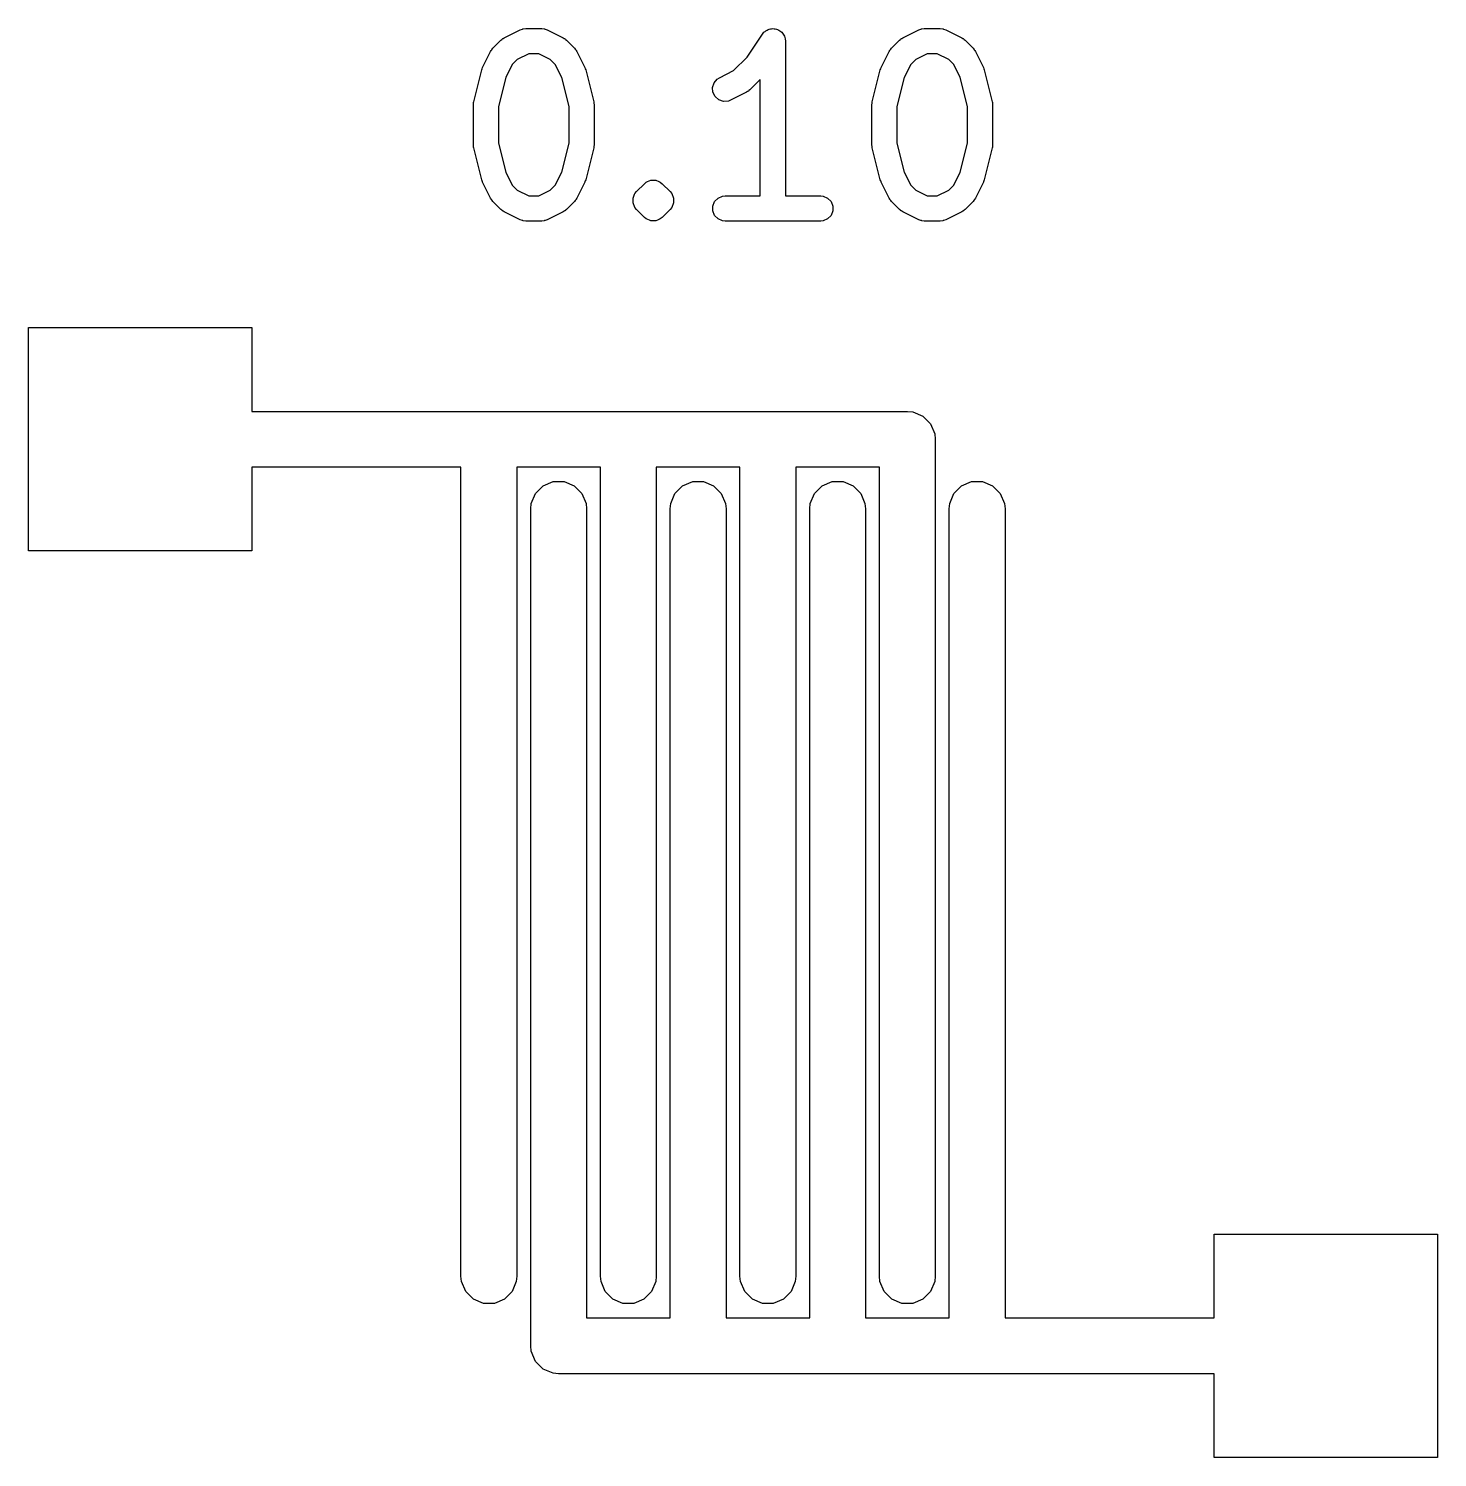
# Model space of a CAD drawing. Header units: millimetres. Extents: x 100 to 200, y -130 to -50.
# Drawn here: x 151.7 to 161.8, y -69.3 to -59.06 of the extents above; entities that cross this region are included whole.
import ezdxf

# ---------------------------------------------------------------- set-up
doc = ezdxf.new("R2010")
doc.units = ezdxf.units.MM
doc.layers.add('BLACK', color=250, linetype='CONTINUOUS')

msp = doc.modelspace()

# ---------------------------------------------------------------- linework, layer by layer
at = {"layer": 'BLACK', "linetype": 'CONTINUOUS'}
for p, q in [((155.10975, -59.122427), (155.224036, -59.065284)), ((155.224036, -59.065284), (155.240513, -59.058978)), ((155.240513, -59.058978), (155.243738, -59.058748)), ((155.243738, -59.058748), (155.246727, -59.057511)), ((155.246727, -59.057511), (155.264285, -59.055782)), ((155.264285, -59.055782), (155.378571, -59.055782)), ((155.378571, -59.055782), (155.396129, -59.057511)), ((155.396129, -59.057511), (155.399117, -59.058748)), ((155.399117, -59.058748), (155.402343, -59.058978)), ((155.402343, -59.058978), (155.41882, -59.065284)), ((155.41882, -59.065284), (155.533107, -59.122427)), ((156.851484, -59.259875), (156.960829, -59.095859)), ((156.960829, -59.095859), (156.96087, -59.095807)), ((156.96087, -59.095807), (156.960882, -59.095781)), ((156.960882, -59.095781), (156.960942, -59.09572)), ((156.960942, -59.09572), (156.972008, -59.082209)), ((156.972008, -59.082209), (156.979412, -59.07725)), ((156.979412, -59.07725), (156.985713, -59.07095)), ((156.985713, -59.07095), (156.993859, -59.067575)), ((156.993859, -59.067575), (157.001186, -59.062669)), ((157.001186, -59.062669), (157.009922, -59.060921)), ((157.009922, -59.060921), (157.018156, -59.057511)), ((157.018156, -59.057511), (157.026975, -59.057511)), ((157.026975, -59.057511), (157.03562, -59.055782)), ((157.03562, -59.055782), (157.04436, -59.057511)), ((157.04436, -59.057511), (157.053272, -59.057511)), ((157.053272, -59.057511), (157.061419, -59.060885)), ((157.061419, -59.060885), (157.070069, -59.062597)), ((157.070069, -59.062597), (157.077484, -59.06754)), ((157.077484, -59.06754), (157.085715, -59.07095)), ((157.085715, -59.07095), (157.091948, -59.077183)), ((157.091948, -59.077183), (157.099287, -59.082076)), ((157.099287, -59.082076), (157.104245, -59.08948)), ((157.104245, -59.08948), (157.110546, -59.095781)), ((157.110546, -59.095781), (157.11392, -59.103927)), ((157.11392, -59.103927), (157.118827, -59.111254)), ((157.966893, -59.122427), (158.081179, -59.065284)), ((158.081179, -59.065284), (158.097656, -59.058978)), ((158.097656, -59.058978), (158.100881, -59.058748)), ((158.100881, -59.058748), (158.10387, -59.057511)), ((158.10387, -59.057511), (158.121428, -59.055782)), ((158.121428, -59.055782), (158.235714, -59.055782)), ((158.235714, -59.055782), (158.253272, -59.057511)), ((158.253272, -59.057511), (158.25626, -59.058748)), ((158.25626, -59.058748), (158.259486, -59.058978)), ((158.259486, -59.058978), (158.275963, -59.065284)), ((158.275963, -59.065284), (158.39025, -59.122427)), ((155.017116, -59.212259), (155.018025, -59.210066)), ((155.018025, -59.210066), (155.020051, -59.207596)), ((155.020051, -59.207596), (155.021757, -59.204887)), ((155.021757, -59.204887), (155.023554, -59.203328)), ((155.023554, -59.203328), (155.029217, -59.196428)), ((155.029217, -59.196428), (155.08636, -59.139286)), ((155.08636, -59.139286), (155.093259, -59.133623)), ((155.093259, -59.133623), (155.094819, -59.131825)), ((155.094819, -59.131825), (155.097529, -59.130118)), ((155.097529, -59.130118), (155.099998, -59.128093)), ((155.099998, -59.128093), (155.102191, -59.127184)), ((155.102191, -59.127184), (155.10975, -59.122427)), ((155.533107, -59.122427), (155.540665, -59.127184)), ((155.540665, -59.127184), (155.542859, -59.128093)), ((155.542859, -59.128093), (155.545328, -59.130119)), ((155.545328, -59.130119), (155.548038, -59.131825)), ((155.548038, -59.131825), (155.549596, -59.133622)), ((155.549596, -59.133622), (155.556497, -59.139285)), ((155.556497, -59.139285), (155.613639, -59.196428)), ((155.613639, -59.196428), (155.619303, -59.20333)), ((155.619303, -59.20333), (155.6211, -59.204888)), ((155.6211, -59.204888), (155.622804, -59.207595)), ((155.622804, -59.207595), (155.624832, -59.210066)), ((155.624832, -59.210066), (155.62574, -59.21226)), ((157.118827, -59.111254), (157.120574, -59.11999)), ((157.120574, -59.11999), (157.123985, -59.128224)), ((157.123985, -59.128224), (157.125695, -59.145596)), ((157.125695, -59.145596), (157.125714, -59.145688)), ((157.125714, -59.145688), (157.125707, -59.145719)), ((157.125707, -59.145719), (157.125714, -59.145782)), ((157.125714, -59.145782), (157.125714, -60.255782)), ((157.874259, -59.212259), (157.875168, -59.210066)), ((157.875168, -59.210066), (157.877194, -59.207596)), ((157.877194, -59.207596), (157.8789, -59.204887)), ((157.8789, -59.204887), (157.880697, -59.203328)), ((157.880697, -59.203328), (157.88636, -59.196428)), ((157.88636, -59.196428), (157.943503, -59.139286)), ((157.943503, -59.139286), (157.950402, -59.133623)), ((157.950402, -59.133623), (157.951962, -59.131825)), ((157.951962, -59.131825), (157.954672, -59.130118)), ((157.954672, -59.130118), (157.957141, -59.128093)), ((157.957141, -59.128093), (157.959334, -59.127184)), ((157.959334, -59.127184), (157.966893, -59.122427)), ((158.39025, -59.122427), (158.397808, -59.127184)), ((158.397808, -59.127184), (158.400002, -59.128093)), ((158.400002, -59.128093), (158.402471, -59.130119)), ((158.402471, -59.130119), (158.405181, -59.131825)), ((158.405181, -59.131825), (158.406739, -59.133622)), ((158.406739, -59.133622), (158.41364, -59.139285)), ((158.41364, -59.139285), (158.470782, -59.196428)), ((158.470782, -59.196428), (158.476446, -59.20333)), ((158.476446, -59.20333), (158.478243, -59.204888)), ((158.478243, -59.204888), (158.479947, -59.207595)), ((158.479947, -59.207595), (158.481975, -59.210066)), ((158.481975, -59.210066), (158.482883, -59.21226)), ((154.955216, -59.334105), (155.012359, -59.219818)), ((155.012359, -59.219818), (155.017116, -59.212259)), ((155.166823, -59.31338), (155.120631, -59.405764)), ((155.203312, -59.276891), (155.166823, -59.31338)), ((155.285531, -59.235782), (155.203312, -59.276891)), ((155.357326, -59.235782), (155.285531, -59.235782)), ((155.439544, -59.276891), (155.357326, -59.235782)), ((155.476032, -59.313379), (155.439544, -59.276891)), ((155.522224, -59.405765), (155.476032, -59.313379)), ((155.62574, -59.21226), (155.630499, -59.219819)), ((155.630499, -59.219819), (155.687641, -59.334105)), ((156.753831, -59.357529), (156.851484, -59.259875)), ((157.812359, -59.334105), (157.869502, -59.219818)), ((157.869502, -59.219818), (157.874259, -59.212259)), ((158.023966, -59.31338), (157.977774, -59.405764)), ((158.060455, -59.276891), (158.023966, -59.31338)), ((158.142674, -59.235782), (158.060455, -59.276891)), ((158.214469, -59.235782), (158.142674, -59.235782)), ((158.296687, -59.276891), (158.214469, -59.235782)), ((158.333175, -59.313379), (158.296687, -59.276891)), ((158.379367, -59.405765), (158.333175, -59.313379)), ((158.482883, -59.21226), (158.487642, -59.219819)), ((158.487642, -59.219819), (158.544784, -59.334105)), ((154.891258, -59.581097), (154.948401, -59.352525)), ((154.948401, -59.352525), (154.948864, -59.351229)), ((154.948864, -59.351229), (154.94891, -59.350582)), ((154.94891, -59.350582), (154.951697, -59.343297)), ((154.951697, -59.343297), (154.954337, -59.335911)), ((154.954337, -59.335911), (154.954725, -59.335386)), ((154.954725, -59.335386), (154.955216, -59.334105)), ((155.120631, -59.405764), (155.068571, -59.614005)), ((155.574285, -59.614006), (155.522224, -59.405765)), ((155.687641, -59.334105), (155.688132, -59.335389)), ((155.688132, -59.335389), (155.688519, -59.335911)), ((155.688519, -59.335911), (155.691152, -59.343282)), ((155.691152, -59.343282), (155.693946, -59.350583)), ((155.693946, -59.350583), (155.693991, -59.351229)), ((155.693991, -59.351229), (155.694455, -59.352526)), ((155.694455, -59.352526), (155.751598, -59.581097)), ((156.637677, -59.41754), (156.652608, -59.408142)), ((156.652608, -59.408142), (156.753831, -59.357529)), ((157.748401, -59.581097), (157.805544, -59.352525)), ((157.805544, -59.352525), (157.806007, -59.351229)), ((157.806007, -59.351229), (157.806053, -59.350582)), ((157.806053, -59.350582), (157.80884, -59.343297)), ((157.80884, -59.343297), (157.81148, -59.335911)), ((157.81148, -59.335911), (157.811868, -59.335386)), ((157.811868, -59.335386), (157.812359, -59.334105)), ((157.977774, -59.405764), (157.925714, -59.614005)), ((158.431428, -59.614006), (158.379367, -59.405765)), ((158.544784, -59.334105), (158.545275, -59.335389)), ((158.545275, -59.335389), (158.545662, -59.335911)), ((158.545662, -59.335911), (158.548295, -59.343282)), ((158.548295, -59.343282), (158.551089, -59.350583)), ((158.551089, -59.350583), (158.551134, -59.351229)), ((158.551134, -59.351229), (158.551598, -59.352526)), ((158.551598, -59.352526), (158.608741, -59.581097)), ((156.603564, -59.477384), (156.614669, -59.444069)), ((156.606053, -59.512412), (156.603564, -59.477384)), ((156.621757, -59.54382), (156.606053, -59.512412)), ((156.614669, -59.444069), (156.637677, -59.41754)), ((156.847393, -59.511995), (156.733106, -59.569138)), ((156.854951, -59.507237), (156.847393, -59.511995)), ((156.857145, -59.506329), (156.854951, -59.507237)), ((156.859613, -59.504303), (156.857145, -59.506329)), ((156.862324, -59.502597), (156.859613, -59.504303)), ((156.863883, -59.500798), (156.862324, -59.502597)), ((156.870783, -59.495136), (156.863883, -59.500798)), ((156.945714, -59.420204), (156.870783, -59.495136)), ((156.945714, -60.255782), (156.945714, -59.420204)), ((154.888571, -59.602925), (154.888872, -59.599863)), ((154.888571, -59.88864), (154.888571, -59.602925)), ((154.888677, -59.59855), (154.889649, -59.591975)), ((154.888872, -59.599863), (154.888677, -59.59855)), ((154.889649, -59.591975), (154.8903, -59.585367)), ((154.8903, -59.585367), (154.890807, -59.584141)), ((154.890807, -59.584141), (154.891258, -59.581097)), ((155.068571, -59.614005), (155.068571, -59.877559)), ((155.574285, -59.877559), (155.574285, -59.614006)), ((155.751598, -59.581097), (155.752048, -59.584141)), ((155.752048, -59.584141), (155.752556, -59.585367)), ((155.752556, -59.585367), (155.753206, -59.591975)), ((155.753206, -59.591975), (155.754179, -59.59855)), ((155.754179, -59.59855), (155.753983, -59.599863)), ((155.753983, -59.599863), (155.754285, -59.602925)), ((155.754285, -59.602925), (155.754285, -59.88864)), ((156.648286, -59.566828), (156.621757, -59.54382)), ((156.681601, -59.577933), (156.648286, -59.566828)), ((156.716629, -59.575444), (156.681601, -59.577933)), ((156.733106, -59.569138), (156.716629, -59.575444)), ((157.745714, -59.602925), (157.746015, -59.599863)), ((157.745714, -59.88864), (157.745714, -59.602925)), ((157.74582, -59.59855), (157.746792, -59.591975)), ((157.746015, -59.599863), (157.74582, -59.59855)), ((157.746792, -59.591975), (157.747443, -59.585367)), ((157.747443, -59.585367), (157.74795, -59.584141)), ((157.74795, -59.584141), (157.748401, -59.581097)), ((157.925714, -59.614005), (157.925714, -59.877559)), ((158.431428, -59.877559), (158.431428, -59.614006)), ((158.608741, -59.581097), (158.609191, -59.584141)), ((158.609191, -59.584141), (158.609699, -59.585367)), ((158.609699, -59.585367), (158.610349, -59.591975)), ((158.610349, -59.591975), (158.611322, -59.59855)), ((158.611322, -59.59855), (158.611126, -59.599863)), ((158.611126, -59.599863), (158.611428, -59.602925)), ((158.611428, -59.602925), (158.611428, -59.88864)), ((154.888872, -59.891701), (154.888571, -59.88864)), ((154.888677, -59.893015), (154.888872, -59.891701)), ((154.889649, -59.899589), (154.888677, -59.893015)), ((154.8903, -59.906198), (154.889649, -59.899589)), ((154.890807, -59.907423), (154.8903, -59.906198)), ((154.891258, -59.910468), (154.890807, -59.907423)), ((154.948401, -60.13904), (154.891258, -59.910468)), ((155.068571, -59.877559), (155.120631, -60.0858)), ((155.522224, -60.085799), (155.574285, -59.877559)), ((155.751598, -59.910468), (155.694455, -60.139039)), ((155.752048, -59.907423), (155.751598, -59.910468)), ((155.752556, -59.906198), (155.752048, -59.907423)), ((155.753206, -59.899589), (155.752556, -59.906198)), ((155.754179, -59.893015), (155.753206, -59.899589)), ((155.754285, -59.88864), (155.753983, -59.891701)), ((155.753983, -59.891701), (155.754179, -59.893015)), ((157.746015, -59.891701), (157.745714, -59.88864)), ((157.74582, -59.893015), (157.746015, -59.891701)), ((157.746792, -59.899589), (157.74582, -59.893015)), ((157.747443, -59.906198), (157.746792, -59.899589)), ((157.74795, -59.907423), (157.747443, -59.906198)), ((157.748401, -59.910468), (157.74795, -59.907423)), ((157.805544, -60.13904), (157.748401, -59.910468)), ((157.925714, -59.877559), (157.977774, -60.0858)), ((158.379367, -60.085799), (158.431428, -59.877559)), ((158.608741, -59.910468), (158.551598, -60.139039)), ((158.609191, -59.907423), (158.608741, -59.910468)), ((158.609699, -59.906198), (158.609191, -59.907423)), ((158.610349, -59.899589), (158.609699, -59.906198)), ((158.611322, -59.893015), (158.610349, -59.899589)), ((158.611428, -59.88864), (158.611126, -59.891701)), ((158.611126, -59.891701), (158.611322, -59.893015)), ((155.120631, -60.0858), (155.166823, -60.178184)), ((155.476032, -60.178185), (155.522224, -60.085799)), ((157.977774, -60.0858), (158.023966, -60.178184)), ((158.333175, -60.178185), (158.379367, -60.085799)), ((154.948864, -60.140335), (154.948401, -60.13904)), ((154.94891, -60.140983), (154.948864, -60.140335)), ((154.951697, -60.148267), (154.94891, -60.140983)), ((154.954337, -60.155654), (154.951697, -60.148267)), ((154.954725, -60.156178), (154.954337, -60.155654)), ((154.955216, -60.15746), (154.954725, -60.156178)), ((155.012359, -60.271747), (154.955216, -60.15746)), ((155.166823, -60.178184), (155.203311, -60.214672)), ((155.203311, -60.214672), (155.285532, -60.255782)), ((155.357324, -60.255782), (155.439544, -60.214672)), ((155.439544, -60.214672), (155.476032, -60.178185)), ((155.687641, -60.15746), (155.630499, -60.271746)), ((155.688132, -60.156175), (155.687641, -60.15746)), ((155.688519, -60.155654), (155.688132, -60.156175)), ((155.691152, -60.148282), (155.688519, -60.155654)), ((155.693946, -60.140982), (155.691152, -60.148282)), ((155.693991, -60.140335), (155.693946, -60.140982)), ((155.694455, -60.139039), (155.693991, -60.140335)), ((156.046596, -60.238638), (156.057788, -60.225)), ((156.057788, -60.225), (156.114931, -60.167858)), ((156.114931, -60.167858), (156.128569, -60.156665)), ((156.128569, -60.156665), (156.138071, -60.152728)), ((156.138071, -60.152728), (156.161013, -60.143226)), ((156.161013, -60.143226), (156.196129, -60.143226)), ((156.196129, -60.143226), (156.21907, -60.152728)), ((156.21907, -60.152728), (156.228573, -60.156665)), ((156.228573, -60.156665), (156.242211, -60.167857)), ((156.242211, -60.167857), (156.299353, -60.225)), ((156.299353, -60.225), (156.310545, -60.238637)), ((157.806007, -60.140335), (157.805544, -60.13904)), ((157.806053, -60.140983), (157.806007, -60.140335)), ((157.80884, -60.148267), (157.806053, -60.140983)), ((157.81148, -60.155654), (157.80884, -60.148267)), ((157.811868, -60.156178), (157.81148, -60.155654)), ((157.812359, -60.15746), (157.811868, -60.156178)), ((157.869502, -60.271747), (157.812359, -60.15746)), ((158.023966, -60.178184), (158.060454, -60.214672)), ((158.060454, -60.214672), (158.142675, -60.255782)), ((158.214467, -60.255782), (158.296687, -60.214672)), ((158.296687, -60.214672), (158.333175, -60.178185)), ((158.544784, -60.15746), (158.487642, -60.271746)), ((158.545275, -60.156175), (158.544784, -60.15746)), ((158.545662, -60.155654), (158.545275, -60.156175)), ((158.548295, -60.148282), (158.545662, -60.155654)), ((158.551089, -60.140982), (158.548295, -60.148282)), ((158.551134, -60.140335), (158.551089, -60.140982)), ((158.551598, -60.139039), (158.551134, -60.140335)), ((155.017116, -60.279305), (155.012359, -60.271747)), ((155.018025, -60.281499), (155.017116, -60.279305)), ((155.020051, -60.283968), (155.018025, -60.281499)), ((155.021757, -60.286678), (155.020051, -60.283968)), ((155.023554, -60.288236), (155.021757, -60.286678)), ((155.029217, -60.295137), (155.023554, -60.288236)), ((155.08636, -60.352279), (155.029217, -60.295137)), ((155.285532, -60.255782), (155.357324, -60.255782)), ((155.613639, -60.295137), (155.556497, -60.35228)), ((155.619303, -60.288234), (155.613639, -60.295137)), ((155.6211, -60.286677), (155.619303, -60.288234)), ((155.622804, -60.283969), (155.6211, -60.286677)), ((155.624832, -60.281499), (155.622804, -60.283969)), ((155.62574, -60.279304), (155.624832, -60.281499)), ((155.630499, -60.271746), (155.62574, -60.279304)), ((156.033158, -60.271083), (156.035732, -60.264869)), ((156.033158, -60.306199), (156.033158, -60.271083)), ((156.046596, -60.338642), (156.033158, -60.306199)), ((156.035732, -60.264869), (156.044891, -60.242754)), ((156.044891, -60.242754), (156.046595, -60.238639)), ((156.046595, -60.238639), (156.046596, -60.238638)), ((156.310545, -60.238637), (156.310547, -60.238639)), ((156.323984, -60.306199), (156.310546, -60.338642)), ((156.310547, -60.238639), (156.323985, -60.271082)), ((156.323985, -60.271082), (156.323984, -60.306199)), ((156.604586, -60.328224), (156.618025, -60.295781)), ((156.604586, -60.36334), (156.604586, -60.328224)), ((156.618025, -60.295781), (156.642856, -60.27095)), ((156.642856, -60.27095), (156.675299, -60.257511)), ((156.675299, -60.257511), (156.692857, -60.255782)), ((156.692857, -60.255782), (156.945714, -60.255782)), ((157.125714, -60.255782), (157.378571, -60.255782)), ((157.378571, -60.255782), (157.396129, -60.257511)), ((157.396129, -60.257511), (157.428572, -60.27095)), ((157.428572, -60.27095), (157.453403, -60.295781)), ((157.453403, -60.295781), (157.466842, -60.328224)), ((157.466842, -60.328224), (157.466842, -60.36334)), ((157.874259, -60.279305), (157.869502, -60.271747)), ((157.875168, -60.281499), (157.874259, -60.279305)), ((157.877194, -60.283968), (157.875168, -60.281499)), ((157.8789, -60.286678), (157.877194, -60.283968)), ((157.880697, -60.288236), (157.8789, -60.286678)), ((157.88636, -60.295137), (157.880697, -60.288236)), ((157.943503, -60.352279), (157.88636, -60.295137)), ((158.142675, -60.255782), (158.214467, -60.255782)), ((158.470782, -60.295137), (158.41364, -60.35228)), ((158.476446, -60.288234), (158.470782, -60.295137)), ((158.478243, -60.286677), (158.476446, -60.288234)), ((158.479947, -60.283969), (158.478243, -60.286677)), ((158.481975, -60.281499), (158.479947, -60.283969)), ((158.482883, -60.279304), (158.481975, -60.281499)), ((158.487642, -60.271746), (158.482883, -60.279304)), ((155.093262, -60.357943), (155.08636, -60.352279)), ((155.09482, -60.35974), (155.093262, -60.357943)), ((155.097527, -60.361444), (155.09482, -60.35974)), ((155.099998, -60.363472), (155.097527, -60.361444)), ((155.102192, -60.36438), (155.099998, -60.363472)), ((155.109751, -60.369139), (155.102192, -60.36438)), ((155.224036, -60.42628), (155.109751, -60.369139)), ((155.240513, -60.432586), (155.224036, -60.42628)), ((155.243738, -60.432815), (155.240513, -60.432586)), ((155.246727, -60.434053), (155.243738, -60.432815)), ((155.264285, -60.435782), (155.246727, -60.434053)), ((155.378571, -60.435782), (155.264285, -60.435782)), ((155.396129, -60.434053), (155.378571, -60.435782)), ((155.399117, -60.432815), (155.396129, -60.434053)), ((155.402342, -60.432586), (155.399117, -60.432815)), ((155.41882, -60.426281), (155.402342, -60.432586)), ((155.533105, -60.369139), (155.41882, -60.426281)), ((155.540663, -60.364381), (155.533105, -60.369139)), ((155.542859, -60.363472), (155.540663, -60.364381)), ((155.545331, -60.361443), (155.542859, -60.363472)), ((155.548037, -60.35974), (155.545331, -60.361443)), ((155.549593, -60.357945), (155.548037, -60.35974)), ((155.556497, -60.35228), (155.549593, -60.357945)), ((156.057789, -60.35228), (156.046596, -60.338642)), ((156.114932, -60.409422), (156.057789, -60.35228)), ((156.12857, -60.420615), (156.114932, -60.409422)), ((156.151511, -60.430116), (156.12857, -60.420615)), ((156.161013, -60.434053), (156.151511, -60.430116)), ((156.161014, -60.434053), (156.161013, -60.434053)), ((156.196129, -60.434053), (156.161014, -60.434053)), ((156.209568, -60.428486), (156.196129, -60.434053)), ((156.228574, -60.420614), (156.209568, -60.428486)), ((156.228577, -60.42061), (156.228574, -60.420614)), ((156.24221, -60.409422), (156.228577, -60.42061)), ((156.299353, -60.35228), (156.24221, -60.409422)), ((156.310546, -60.338642), (156.299353, -60.35228)), ((156.618025, -60.395783), (156.604586, -60.36334)), ((156.642856, -60.420614), (156.618025, -60.395783)), ((156.675299, -60.434053), (156.642856, -60.420614)), ((156.692857, -60.435782), (156.675299, -60.434053)), ((157.378571, -60.435782), (156.692857, -60.435782)), ((157.396129, -60.434053), (157.378571, -60.435782)), ((157.428572, -60.420614), (157.396129, -60.434053)), ((157.453403, -60.395783), (157.428572, -60.420614)), ((157.466842, -60.36334), (157.453403, -60.395783)), ((157.950405, -60.357943), (157.943503, -60.352279)), ((157.951963, -60.35974), (157.950405, -60.357943)), ((157.95467, -60.361444), (157.951963, -60.35974)), ((157.957141, -60.363472), (157.95467, -60.361444)), ((157.959335, -60.36438), (157.957141, -60.363472)), ((157.966894, -60.369139), (157.959335, -60.36438)), ((158.081179, -60.42628), (157.966894, -60.369139)), ((158.097656, -60.432586), (158.081179, -60.42628)), ((158.100881, -60.432815), (158.097656, -60.432586)), ((158.10387, -60.434053), (158.100881, -60.432815)), ((158.121428, -60.435782), (158.10387, -60.434053)), ((158.235714, -60.435782), (158.121428, -60.435782)), ((158.253272, -60.434053), (158.235714, -60.435782)), ((158.25626, -60.432815), (158.253272, -60.434053)), ((158.259485, -60.432586), (158.25626, -60.432815)), ((158.275963, -60.426281), (158.259485, -60.432586)), ((158.390248, -60.369139), (158.275963, -60.426281)), ((158.397806, -60.364381), (158.390248, -60.369139)), ((158.400002, -60.363472), (158.397806, -60.364381)), ((158.402474, -60.361443), (158.400002, -60.363472)), ((158.40518, -60.35974), (158.402474, -60.361443)), ((158.406736, -60.357945), (158.40518, -60.35974)), ((158.41364, -60.35228), (158.406736, -60.357945)), ((151.7, -62.8), (151.7, -61.2)), ((151.7, -61.2), (153.3, -61.2)), ((153.3, -61.2), (153.3, -61.8)), ((153.3, -61.8), (158, -61.8)), ((158, -61.8), (158.039018, -61.803843)), ((158.039018, -61.803843), (158.111114, -61.833706)), ((158.111114, -61.833706), (158.166294, -61.888886)), ((158.166294, -61.888886), (158.196157, -61.960982)), ((158.196157, -61.960982), (158.2, -62)), ((158.2, -62), (158.2, -68)), ((154.8, -62.2), (153.3, -62.2)), ((153.3, -62.2), (153.3, -62.8)), ((154.8, -68), (154.8, -62.2)), ((155.8, -62.2), (155.2, -62.2)), ((155.2, -62.2), (155.2, -68)), ((155.8, -68), (155.8, -62.2)), ((156.8, -62.2), (156.2, -62.2)), ((156.2, -62.2), (156.2, -68)), ((156.8, -68), (156.8, -62.2)), ((157.8, -62.2), (157.2, -62.2)), ((157.2, -62.2), (157.2, -68)), ((157.8, -68), (157.8, -62.2)), ((155.333706, -62.388886), (155.388886, -62.333706)), ((155.388886, -62.333706), (155.460982, -62.303843)), ((155.460982, -62.303843), (155.539018, -62.303843)), ((155.539018, -62.303843), (155.611114, -62.333706)), ((155.611114, -62.333706), (155.666294, -62.388886)), ((156.333706, -62.388886), (156.388886, -62.333706)), ((156.388886, -62.333706), (156.460982, -62.303843)), ((156.460982, -62.303843), (156.539018, -62.303843)), ((156.539018, -62.303843), (156.611114, -62.333706)), ((156.611114, -62.333706), (156.666294, -62.388886)), ((157.333706, -62.388886), (157.388886, -62.333706)), ((157.388886, -62.333706), (157.460982, -62.303843)), ((157.460982, -62.303843), (157.539018, -62.303843)), ((157.539018, -62.303843), (157.611114, -62.333706)), ((157.611114, -62.333706), (157.666294, -62.388886)), ((158.333706, -62.388886), (158.388886, -62.333706)), ((158.388886, -62.333706), (158.460982, -62.303843)), ((158.460982, -62.303843), (158.539018, -62.303843)), ((158.539018, -62.303843), (158.611114, -62.333706)), ((158.611114, -62.333706), (158.666294, -62.388886)), ((155.3, -62.5), (155.303843, -62.460982)), ((155.303843, -62.460982), (155.333706, -62.388886)), ((155.666294, -62.388886), (155.696157, -62.460982)), ((155.696157, -62.460982), (155.7, -62.5)), ((156.3, -62.5), (156.303843, -62.460982)), ((156.303843, -62.460982), (156.333706, -62.388886)), ((156.666294, -62.388886), (156.696157, -62.460982)), ((156.696157, -62.460982), (156.7, -62.5)), ((157.3, -62.5), (157.303843, -62.460982)), ((157.303843, -62.460982), (157.333706, -62.388886)), ((157.666294, -62.388886), (157.696157, -62.460982)), ((157.696157, -62.460982), (157.7, -62.5)), ((158.3, -62.5), (158.303843, -62.460982)), ((158.303843, -62.460982), (158.333706, -62.388886)), ((158.666294, -62.388886), (158.696157, -62.460982)), ((158.696157, -62.460982), (158.7, -62.5)), ((155.3, -68.5), (155.3, -62.5)), ((155.7, -62.5), (155.7, -68.3)), ((156.3, -68.3), (156.3, -62.5)), ((156.7, -62.5), (156.7, -68.3)), ((157.3, -68.3), (157.3, -62.5)), ((157.7, -62.5), (157.7, -68.3)), ((158.3, -68.3), (158.3, -62.5)), ((158.7, -62.5), (158.7, -68.3)), ((153.3, -62.8), (151.7, -62.8)), ((160.2, -68.3), (160.2, -67.7)), ((160.2, -67.7), (161.8, -67.7)), ((161.8, -67.7), (161.8, -69.3)), ((154.803843, -68.039018), (154.8, -68)), ((155.2, -68), (155.196157, -68.039018)), ((155.803843, -68.039018), (155.8, -68)), ((156.2, -68), (156.196157, -68.039018)), ((156.803843, -68.039018), (156.8, -68)), ((157.2, -68), (157.196157, -68.039018)), ((157.803843, -68.039018), (157.8, -68)), ((158.2, -68), (158.196157, -68.039018)), ((154.833706, -68.111114), (154.803843, -68.039018)), ((154.888886, -68.166294), (154.833706, -68.111114)), ((155.166294, -68.111114), (155.111114, -68.166294)), ((155.196157, -68.039018), (155.166294, -68.111114)), ((155.833706, -68.111114), (155.803843, -68.039018)), ((155.888886, -68.166294), (155.833706, -68.111114)), ((156.166294, -68.111114), (156.111114, -68.166294)), ((156.196157, -68.039018), (156.166294, -68.111114)), ((156.833706, -68.111114), (156.803843, -68.039018)), ((156.888886, -68.166294), (156.833706, -68.111114)), ((157.166294, -68.111114), (157.111114, -68.166294)), ((157.196157, -68.039018), (157.166294, -68.111114)), ((157.833706, -68.111114), (157.803843, -68.039018)), ((157.888886, -68.166294), (157.833706, -68.111114)), ((158.166294, -68.111114), (158.111114, -68.166294)), ((158.196157, -68.039018), (158.166294, -68.111114)), ((154.960982, -68.196157), (154.888886, -68.166294)), ((155.039018, -68.196157), (154.960982, -68.196157)), ((155.111114, -68.166294), (155.039018, -68.196157)), ((155.960982, -68.196157), (155.888886, -68.166294)), ((156.039018, -68.196157), (155.960982, -68.196157)), ((156.111114, -68.166294), (156.039018, -68.196157)), ((156.960982, -68.196157), (156.888886, -68.166294)), ((157.039018, -68.196157), (156.960982, -68.196157)), ((157.111114, -68.166294), (157.039018, -68.196157)), ((157.960982, -68.196157), (157.888886, -68.166294)), ((158.039018, -68.196157), (157.960982, -68.196157)), ((158.111114, -68.166294), (158.039018, -68.196157)), ((155.7, -68.3), (156.3, -68.3)), ((156.7, -68.3), (157.3, -68.3)), ((157.7, -68.3), (158.3, -68.3)), ((158.7, -68.3), (160.2, -68.3)), ((155.303843, -68.539018), (155.3, -68.5)), ((155.333706, -68.611114), (155.303843, -68.539018)), ((155.388886, -68.666294), (155.333706, -68.611114)), ((155.460982, -68.696157), (155.388886, -68.666294)), ((155.5, -68.7), (155.460982, -68.696157)), ((160.2, -68.7), (155.5, -68.7)), ((160.2, -69.3), (160.2, -68.7)), ((161.8, -69.3), (160.2, -69.3))]:
    msp.add_line(p, q, dxfattribs=at)

doc.saveas('drawing.dxf')
